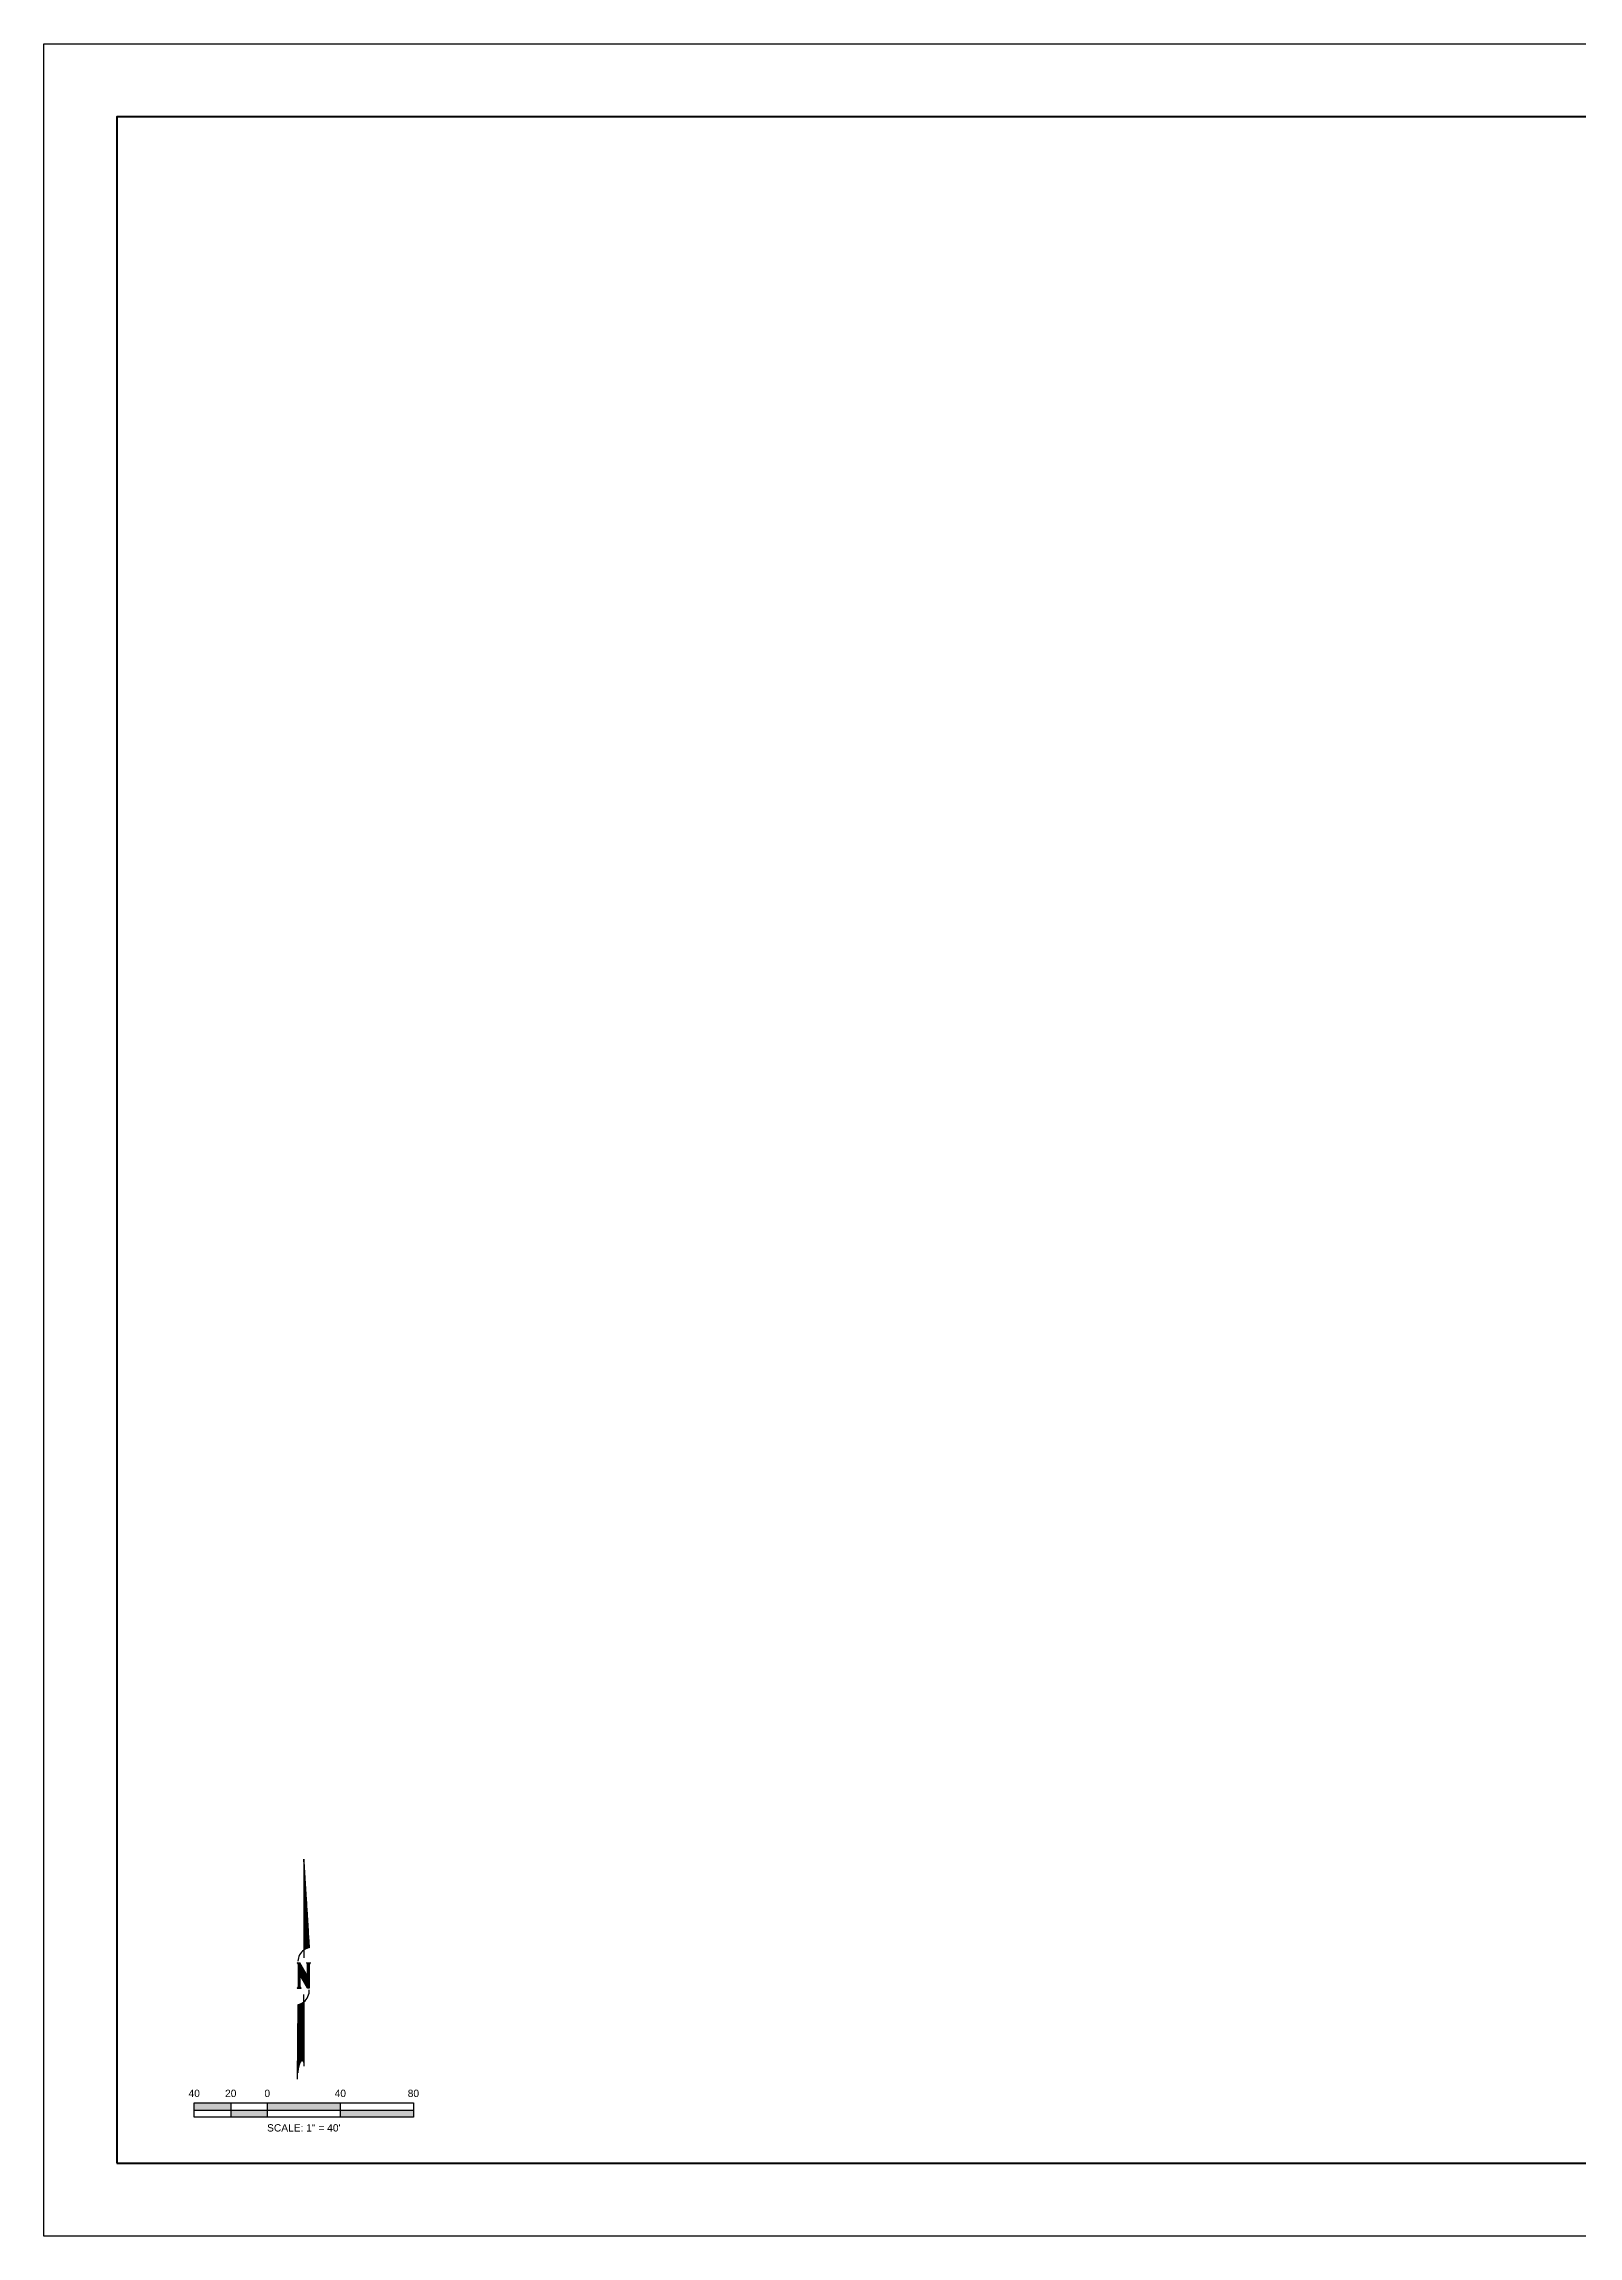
# Paper-space layout 'ALTA 30X42' of a CAD drawing. Header units: feet, sheet in inches. Extents: x 0 to 42, y 0 to 30.
# Drawn here: x 0 to 21, y 0 to 30 of the extents above; entities that cross this region are included whole.
import ezdxf
from ezdxf.enums import TextEntityAlignment as Align

# ---------------------------------------------------------------- set-up
doc = ezdxf.new("R2010")
doc.units = ezdxf.units.FT
doc.header["$MEASUREMENT"] = 0
doc.layers.get('0').update_dxf_attribs({"color": 253})
doc.layers.get('Defpoints').update_dxf_attribs({"color": 253})
for name, color, linetype, lineweight in [('V-ANNO-NRTH-', 253, 'Continuous', 25), ('V-ANNO-SCAL-', 253, 'Continuous', 25), ('V-ANNO-TTLB-ATRB-', 253, 'Continuous', 25), ('V-ANNO-TTLB-HVY-', 253, 'Continuous', 80)]:
    doc.layers.add(name, color=color, linetype=linetype, lineweight=lineweight)
doc.styles.add('NCS1', font='arial.ttf', dxfattribs={"width": 0.8, "height": 0.09375})

# ---------------------------------------------------------------- blocks, each defined once
blk = doc.blocks.new('*U981')
at = {"color": 0}
for p, q in [((0.002, 1.593), (0.002, 0.35)), ((0.077, 0.382), (0.002, 1.593)), ((0.003, 1.556), (0.003, 0.35)), ((0.004, 1.537), (0.004, 0.351)), ((0.005, 1.519), (0.005, 0.352)), ((0.006, 1.5), (0.006, 0.353)), ((0.008, 1.482), (0.008, 0.354)), ((0.009, 1.463), (0.009, 0.354)), ((0.01, 1.444), (0.01, 0.355)), ((0.011, 1.426), (0.011, 0.356)), ((0.012, 1.407), (0.012, 0.357)), ((0.013, 1.388), (0.013, 0.357)), ((0.015, 1.37), (0.015, 0.358)), ((0.016, 1.351), (0.016, 0.359)), ((0.017, 1.333), (0.017, 0.359)), ((0.018, 1.314), (0.018, 0.36)), ((0.019, 1.295), (0.019, 0.361)), ((0.02, 1.277), (0.02, 0.361)), ((0.022, 1.258), (0.022, 0.362)), ((0.023, 1.239), (0.023, 0.363)), ((0.024, 1.221), (0.024, 0.363)), ((0.025, 1.202), (0.025, 0.364)), ((0.026, 1.183), (0.026, 0.364)), ((0.027, 1.165), (0.027, 0.365)), ((0.028, 1.146), (0.028, 0.366)), ((0.03, 1.128), (0.03, 0.366)), ((0.031, 1.109), (0.031, 0.367)), ((0.032, 1.09), (0.032, 0.367)), ((0.033, 1.072), (0.033, 0.368)), ((0.034, 1.053), (0.034, 0.368)), ((0.035, 1.034), (0.035, 0.369)), ((0.037, 1.016), (0.037, 0.369)), ((0.038, 0.997), (0.038, 0.37)), ((0.039, 0.979), (0.039, 0.37)), ((0.04, 0.96), (0.04, 0.371)), ((0.041, 0.941), (0.041, 0.371)), ((0.042, 0.923), (0.042, 0.372)), ((0.044, 0.904), (0.044, 0.372)), ((0.045, 0.885), (0.045, 0.373)), ((0.046, 0.867), (0.046, 0.373)), ((0.047, 0.848), (0.047, 0.374)), ((0.048, 0.829), (0.048, 0.374)), ((0.049, 0.811), (0.049, 0.375)), ((0.051, 0.792), (0.051, 0.375)), ((0.052, 0.774), (0.052, 0.375)), ((0.053, 0.755), (0.053, 0.376)), ((0.054, 0.736), (0.054, 0.376)), ((0.055, 0.718), (0.055, 0.377)), ((0.056, 0.699), (0.056, 0.377)), ((0.057, 0.68), (0.057, 0.377)), ((0.059, 0.662), (0.059, 0.378)), ((0.06, 0.643), (0.06, 0.378)), ((0.061, 0.625), (0.061, 0.378)), ((0.062, 0.606), (0.062, 0.379)), ((0.002, 0.35), (0.002, 0.244)), ((0.063, 0.587), (0.063, 0.379)), ((0.064, 0.569), (0.064, 0.379)), ((0.066, 0.55), (0.066, 0.38)), ((0.067, 0.531), (0.067, 0.38)), ((0.068, 0.513), (0.068, 0.38)), ((0.069, 0.494), (0.069, 0.381)), ((0.07, 0.475), (0.07, 0.381)), ((0.071, 0.457), (0.071, 0.381)), ((0.073, 0.438), (0.073, 0.381)), ((0.074, 0.42), (0.074, 0.382)), ((0.075, 0.401), (0.075, 0.382)), ((-0.091, 0.176), (-0.05, 0.176)), ((-0.088, 0.175), (-0.088, 0.176)), ((-0.086, 0.175), (-0.086, 0.176)), ((-0.085, 0.175), (-0.085, 0.176)), ((-0.084, 0.174), (-0.084, 0.176)), ((-0.083, 0.173), (-0.083, 0.176)), ((-0.082, 0.173), (-0.082, 0.176)), ((-0.081, 0.172), (-0.081, 0.176)), ((-0.079, 0.171), (-0.079, 0.176)), ((-0.078, 0.17), (-0.078, 0.176)), ((-0.077, 0.169), (-0.077, 0.176)), ((-0.076, 0.167), (-0.076, 0.176)), ((-0.075, 0.164), (-0.075, 0.176)), ((-0.074, 0.158), (-0.074, -0.155)), ((-0.05, 0.176), (-0.05, -0.155)), ((0.054, -0.008), (-0.05, 0.176)), ((0.054, -0.172), (-0.05, 0.011)), ((-0.05, -0.155), (-0.05, 0.011)), ((0.037, 0.176), (0.095, 0.176)), ((0.043, 0.174), (0.088, 0.174)), ((0.045, 0.173), (0.086, 0.173)), ((0.047, 0.172), (0.084, 0.172)), ((0.048, 0.171), (0.083, 0.171)), ((0.05, 0.17), (0.082, 0.17)), ((0.051, 0.169), (0.081, 0.169)), ((0.051, 0.167), (0.08, 0.167)), ((0.052, 0.166), (0.079, 0.166)), ((0.053, 0.165), (0.079, 0.165)), ((0.053, 0.164), (0.078, 0.164)), ((0.053, 0.163), (0.078, 0.163)), ((0.054, 0.162), (0.078, 0.162)), ((0.054, 0.16), (0.077, 0.16)), ((0.054, 0.159), (0.077, 0.159)), ((0.054, -0.008), (0.054, 0.159)), ((0.054, 0.158), (0.054, -0.172)), ((0.077, 0.158), (0.077, -0.172)), ((-0.091, -0.172), (-0.033, -0.172)), ((-0.085, -0.171), (-0.039, -0.171)), ((-0.082, -0.17), (-0.042, -0.17)), ((-0.081, -0.169), (-0.043, -0.169)), ((-0.079, -0.167), (-0.045, -0.167)), ((-0.078, -0.166), (-0.046, -0.166)), ((-0.077, -0.165), (-0.047, -0.165)), ((-0.076, -0.163), (-0.048, -0.163)), ((-0.076, -0.164), (-0.048, -0.164)), ((-0.075, -0.16), (-0.049, -0.16)), ((-0.075, -0.162), (-0.049, -0.162)), ((-0.074, -0.156), (-0.05, -0.156)), ((-0.074, -0.157), (-0.05, -0.157)), ((-0.074, -0.158), (-0.05, -0.158)), ((-0.074, -0.159), (-0.05, -0.159)), ((0.002, -0.36), (0.002, -0.256)), ((0.077, -0.172), (0.054, -0.172)), ((-0.082, -1.418), (-0.075, -0.397)), ((-0.076, -0.469), (-0.076, -1.28)), ((-0.075, -0.397), (-0.075, -1.27)), ((-0.074, -0.397), (-0.074, -1.264)), ((-0.072, -0.396), (-0.072, -1.26)), ((-0.071, -0.396), (-0.071, -1.256)), ((-0.07, -0.396), (-0.07, -1.253)), ((-0.069, -0.396), (-0.069, -1.249)), ((-0.068, -0.395), (-0.068, -1.244)), ((-0.067, -0.395), (-0.067, -1.24)), ((-0.065, -0.395), (-0.065, -1.236)), ((-0.064, -0.394), (-0.064, -1.231)), ((-0.063, -0.394), (-0.063, -1.227)), ((-0.062, -0.394), (-0.062, -1.223)), ((-0.061, -0.393), (-0.061, -1.22)), ((-0.06, -0.393), (-0.06, -1.216)), ((-0.059, -0.392), (-0.059, -1.213)), ((-0.057, -0.392), (-0.057, -1.21)), ((-0.056, -0.392), (-0.056, -1.206)), ((-0.055, -0.391), (-0.055, -1.203)), ((-0.054, -0.391), (-0.054, -1.2)), ((-0.053, -0.39), (-0.053, -1.198)), ((-0.052, -0.39), (-0.052, -1.195)), ((-0.05, -0.389), (-0.05, -1.193)), ((-0.049, -0.389), (-0.049, -1.19)), ((-0.048, -0.389), (-0.048, -1.188)), ((-0.047, -0.388), (-0.047, -1.186)), ((-0.046, -0.388), (-0.046, -1.184)), ((-0.045, -0.387), (-0.045, -1.182)), ((-0.043, -0.387), (-0.043, -1.18)), ((-0.042, -0.386), (-0.042, -1.178)), ((-0.041, -0.386), (-0.041, -1.176)), ((-0.04, -0.385), (-0.04, -1.175)), ((-0.039, -0.385), (-0.039, -1.174)), ((-0.038, -0.384), (-0.038, -1.173)), ((-0.036, -0.384), (-0.036, -1.171)), ((-0.035, -0.383), (-0.035, -1.17)), ((-0.034, -0.382), (-0.034, -1.17)), ((-0.033, -0.382), (-0.033, -1.169)), ((-0.032, -0.381), (-0.032, -1.168)), ((-0.031, -0.381), (-0.031, -1.167)), ((-0.03, -0.38), (-0.03, -1.166)), ((-0.028, -0.38), (-0.028, -1.166)), ((-0.027, -0.379), (-0.027, -1.165)), ((-0.026, -0.378), (-0.026, -1.165)), ((-0.025, -0.378), (-0.025, -1.164)), ((-0.024, -0.377), (-0.024, -1.164)), ((-0.023, -0.376), (-0.023, -1.163)), ((-0.021, -0.376), (-0.021, -1.163)), ((-0.02, -0.375), (-0.02, -1.163)), ((-0.019, -0.374), (-0.019, -1.163)), ((-0.018, -0.374), (-0.018, -1.163)), ((-0.017, -0.373), (-0.017, -1.162)), ((-0.016, -0.372), (-0.016, -1.162)), ((-0.014, -0.371), (-0.014, -1.162)), ((-0.013, -0.371), (-0.013, -1.163)), ((-0.012, -0.37), (-0.012, -1.163)), ((-0.011, -0.369), (-0.011, -1.164)), ((-0.01, -0.368), (-0.01, -1.164)), ((-0.009, -0.368), (-0.009, -1.165)), ((-0.007, -0.367), (-0.007, -1.167)), ((-0.006, -0.366), (-0.006, -1.168)), ((-0.005, -0.365), (-0.005, -1.17)), ((-0.004, -0.364), (-0.004, -1.171)), ((-0.003, -0.363), (-0.003, -1.173)), ((-0.002, -0.363), (-0.002, -1.175)), ((-0.001, -0.362), (-0.001, -1.178)), ((0.001, -0.361), (0.001, -1.181)), ((0.002, -0.36), (0.002, -1.239)), ((0.002, -0.487), (0.002, -0.497)), ((-0.078, -0.836), (-0.078, -1.297)), ((-0.077, -0.652), (-0.077, -1.287)), ((-0.079, -1.019), (-0.079, -1.308))]:
    blk.add_line(p, q, dxfattribs=at)
blk.add_lwpolyline([(0.002, -1.188, 0.059141), (0, -1.18, 0.065436), (-0.003, -1.173, 0.041771), (-0.008, -1.166, 0.090044), (-0.011, -1.163, 0.138293), (-0.016, -1.162, 0.075359), (-0.025, -1.164, 0.083197), (-0.036, -1.171, 0.08096), (-0.044, -1.18, 0.039884), (-0.054, -1.2, 0.028173), (-0.064, -1.23, 0.006564), (-0.073, -1.263, 0.026227), (-0.074, -1.272, 0.007382), (-0.075, -1.276, 0.00096), (-0.078, -1.306, 0.011269), (-0.08, -1.328, 0.007475)], format="xyb", dxfattribs=at)
for centre, radius, start, end in [((0.115, 0.192), 0.194, 125.797, 177.8), ((0.115, 0.192), 0.194, 101.3132, 125.797), ((-0.091, 0.158), 0.0174, 0, 90), ((0.037, 0.158), 0.0174, 3.8226, 90), ((0.095, 0.158), 0.0174, 90, 180), ((-0.091, -0.155), 0.0174, 270, 0), ((-0.033, -0.155), 0.0174, 180, 270), ((-0.121, -0.204), 0.198, 308.2798, 2.924), ((-0.121, -0.204), 0.198, 283.2828, 308.2798)]:
    blk.add_arc(centre, radius, start, end, dxfattribs=at)
for points in [[(-0.074, -0.155), (-0.05, -0.155), (-0.074, 0.176), (-0.05, 0.176)], [(0.054, -0.172), (-0.05, 0.011), (0.054, -0.008), (-0.05, 0.176)], [(0.054, -0.172), (0.077, -0.172), (0.054, 0.158), (0.077, 0.158)]]:
    blk.add_solid(points, dxfattribs=at)
blk = doc.blocks.new('*U984')
for p, q in [((-1.5, 0), (-1.5, 0.2)), ((-1.5, 0.2), (1.5, 0.2)), ((-1.5, 0.1), (1.5, 0.1)), ((1.5, 0), (-1.5, 0)), ((-1, 0.2), (-1, 0)), ((-0.5, 0.2), (-0.5, 0)), ((0.5, 0.2), (0.5, 0)), ((1.5, 0.2), (1.5, 0))]:
    blk.add_line(p, q)
for points in [[(-1.5, 0.2), (-1, 0.2), (-1.5, 0.1), (-1, 0.1)], [(-1, 0.1), (-0.5, 0.1), (-1, 0), (-0.5, 0)], [(-0.5, 0.2), (0.5, 0.2), (-0.5, 0.1), (0.5, 0.1)], [(0.5, 0.1), (1.5, 0.1), (0.5, 0), (1.5, 0)]]:
    blk.add_solid(points)
at = {"style": 'NCS1'}
for s, p in [('40', (-1.5, 0.248)), ('20', (-1, 0.248)), ('0', (-0.5, 0.248)), ('40', (0.5, 0.248)), ('80', (1.5, 0.248))]:
    blk.add_text(s, height=0.1, dxfattribs=at).set_placement(p, align=Align.BOTTOM_CENTER)
blk.add_text('SCALE: 1" = 40\'', height=0.1, dxfattribs=at).set_placement((0, -0.094), align=Align.TOP_CENTER)
blk = doc.blocks.new('30X42')
at = {"layer": 'Defpoints'}
blk.add_lwpolyline([(0, 30), (42, 30), (42, 0), (0, 0)], close=True, dxfattribs=at)
at = {"layer": 'V-ANNO-TTLB-HVY-'}
blk.add_lwpolyline([(1, 1), (41, 1), (41, 29), (1, 29)], close=True, dxfattribs=at)
at = {"layer": 'V-ANNO-TTLB-ATRB-', "style": 'NCS1', "width": 0.8}
for tag, height, p in [('REV6DESCRIPTION', 0.0938, (24.975, 2.875)), ('REV6DATE', 0.0938, (27.725, 2.875)), ('REV6INITIAL', 0.0938, (28.35, 2.875)), ('REV5DESCRIPTION', 0.0938, (24.975, 2.625)), ('REV4DESCRIPTION', 0.0938, (24.975, 2.375)), ('REV5DATE', 0.0938, (27.725, 2.625)), ('REV4DATE', 0.0938, (27.725, 2.375)), ('REV5INITIAL', 0.0938, (28.35, 2.625)), ('REV4INITIAL', 0.0938, (28.35, 2.375)), ('REV3DESCRIPTION', 0.0938, (24.975, 2.125)), ('REV3DATE', 0.0938, (27.725, 2.125)), ('REV3INITIAL', 0.0938, (28.35, 2.125)), ('REV2DESCRIPTION', 0.0938, (24.975, 1.875)), ('REV2DATE', 0.0938, (27.725, 1.875)), ('REV2INITIAL', 0.0938, (28.35, 1.875)), ('REV1DESCRIPTION', 0.0938, (24.975, 1.625)), ('REV1DATE', 0.0938, (27.725, 1.625)), ('REV1INITIAL', 0.0938, (28.35, 1.625)), ('SHEET-#', 0.2, (40.025, 1.175)), ('TOTAL-#', 0.2, (40.675, 1.175))]:
    blk.add_attdef(tag, text='', height=height, dxfattribs=at).set_placement(p, align=Align.MIDDLE_CENTER)
at = {"layer": 'V-ANNO-TTLB-ATRB-', "style": 'NCS1', "flags": 8}
for tag, p in [('PROJECTNAME', (37.1, 2.75)), ('CLIENTNAME', (37.1, 2.25)), ('SHEETDESCRIPTION', (37.095, 1.75))]:
    blk.add_attdef(tag, text='', height=0.2, dxfattribs=at).set_placement(p, align=Align.MIDDLE_CENTER)
at = {"layer": 'V-ANNO-TTLB-ATRB-', "style": 'NCS1'}
for tag, p in [('PROJNUM', (33.85, 2.22)), ('SCALE', (40.35, 2.22)), ('DRAWNBY', (33.85, 1.72)), ('DATE', (40.35, 1.72)), ('CHECKEDBY', (33.85, 1.22))]:
    blk.add_attdef(tag, text='', height=0.1, dxfattribs=at).set_placement(p, align=Align.MIDDLE_CENTER)

psp = doc.layouts.new('ALTA 30X42')

# ---------------------------------------------------------------- block references
at = {"layer": 'V-ANNO-NRTH-'}
psp.add_blockref('*U981', (3.556, 3.565), dxfattribs=at)
at = {"layer": 'V-ANNO-SCAL-'}
psp.add_blockref('*U984', (3.558, 1.626), dxfattribs=at)
at = {"layer": 'V-ANNO-TTLB-HVY-'}
psp.add_blockref('30X42', (0, 0), dxfattribs=at)

doc.saveas('drawing.dxf')
